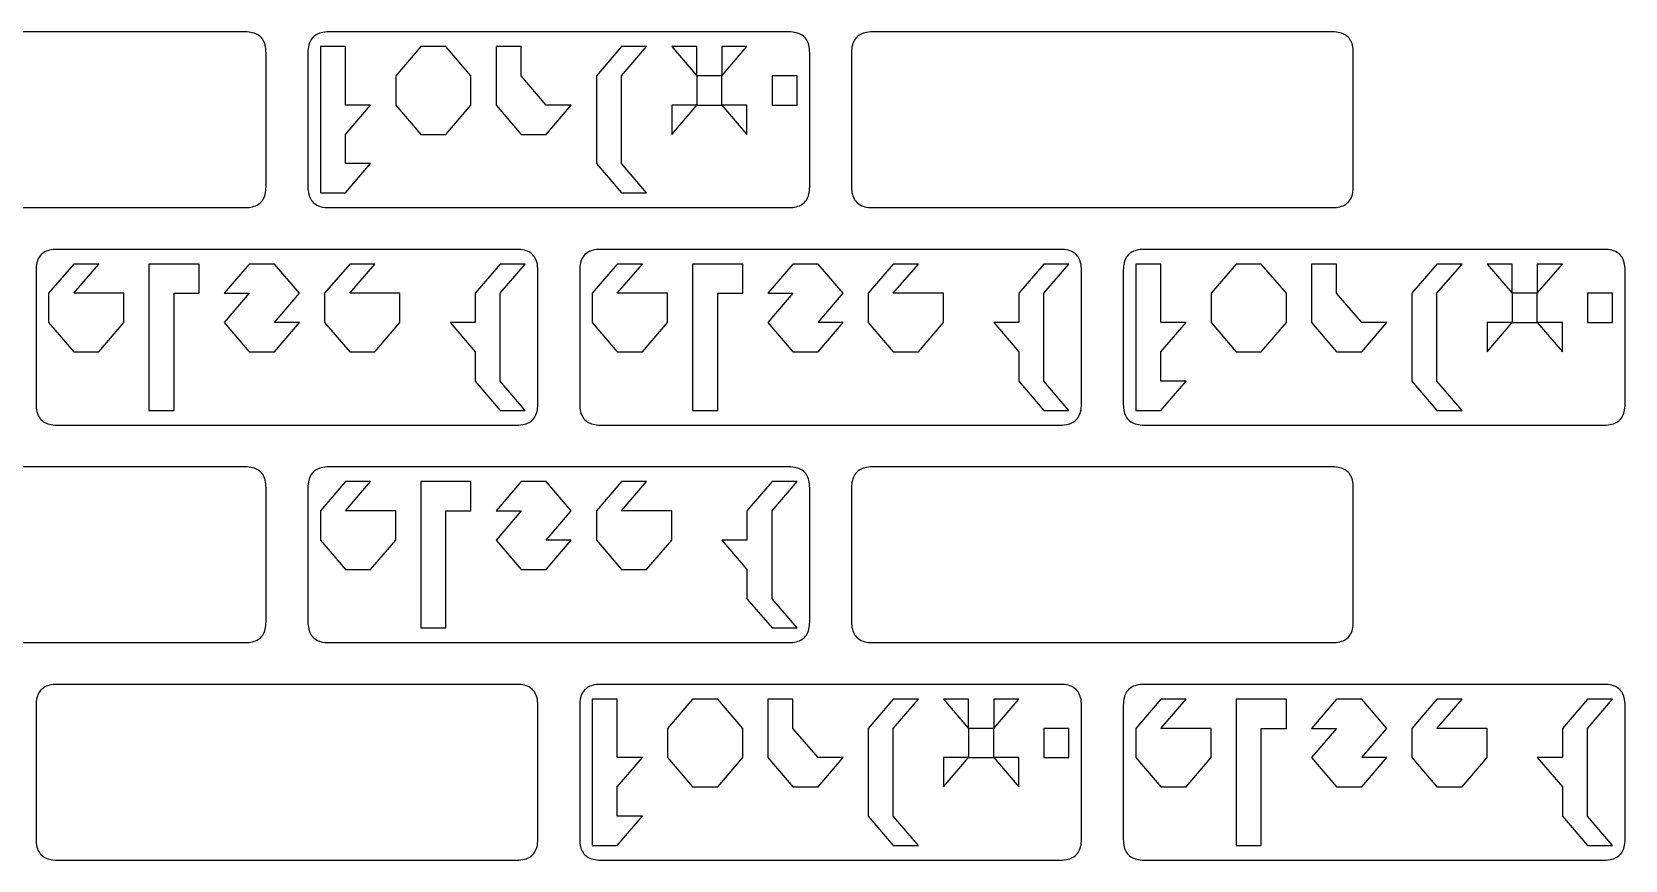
# Model space of a CAD drawing. Header units: metres. Extents: x 10 to 780, y 10 to 780.
# Drawn here: x 399 to 780, y 218 to 416 of the extents above; entities that cross this region are included whole.
import ezdxf

# ---------------------------------------------------------------- set-up
doc = ezdxf.new("R2010")
doc.units = ezdxf.units.M

msp = doc.modelspace()

# ---------------------------------------------------------------- linework, layer by layer
for p, q in [((450, 416.0001), (340, 416)), ((450.4875, 415.98758), (450, 416.0001)), ((450.94998, 415.95007), (450.4875, 415.98758)), ((451.38748, 415.88757), (450.94998, 415.95007)), ((451.8, 415.80008), (451.38748, 415.88757)), ((452.1875, 415.68756), (451.8, 415.80008)), ((452.55, 415.55005), (452.1875, 415.68756)), ((452.88748, 415.38754), (452.55, 415.55005)), ((453.19998, 415.20004), (452.88748, 415.38754)), ((467.11255, 415.3875), (466.80005, 415.2)), ((467.45004, 415.55002), (467.11255, 415.3875)), ((467.81253, 415.6875), (467.45004, 415.55002)), ((468.2, 415.8), (467.81253, 415.6875)), ((468.61252, 415.88748), (468.2, 415.8)), ((469.05002, 415.94998), (468.61252, 415.88748)), ((469.5125, 415.9875), (469.05002, 415.94998)), ((470, 416), (469.5125, 415.9875)), ((580.00024, 416.0001), (470, 416)), ((580.48773, 415.98758), (580.00024, 416.0001)), ((580.9502, 415.95007), (580.48773, 415.98758)), ((581.3877, 415.88757), (580.9502, 415.95007)), ((581.8002, 415.80008), (581.3877, 415.88757)), ((582.1876, 415.68756), (581.8002, 415.80008)), ((582.5501, 415.55005), (582.1876, 415.68756)), ((582.8876, 415.38754), (582.5501, 415.55005)), ((583.2001, 415.20004), (582.8876, 415.38754)), ((597.1125, 415.3875), (596.8, 415.2)), ((597.45, 415.55002), (597.1125, 415.3875)), ((597.8125, 415.6875), (597.45, 415.55002)), ((598.2, 415.8), (597.8125, 415.6875)), ((598.6125, 415.88748), (598.2, 415.8)), ((599.05, 415.94998), (598.6125, 415.88748)), ((599.5125, 415.9875), (599.05, 415.94998)), ((600, 416), (599.5125, 415.9875)), ((710.0005, 416.0001), (600, 416)), ((710.4879, 415.98758), (710.0005, 416.0001)), ((710.9504, 415.95007), (710.4879, 415.98758)), ((711.3878, 415.88757), (710.9504, 415.95007)), ((711.8003, 415.80008), (711.3878, 415.88757)), ((712.18774, 415.68756), (711.8003, 415.80008)), ((712.55023, 415.55005), (712.18774, 415.68756)), ((712.8877, 415.38754), (712.55023, 415.55005)), ((713.2002, 415.20004), (712.8877, 415.38754)), ((453.4875, 414.98755), (453.19998, 415.20004)), ((453.75, 414.75003), (453.4875, 414.98755)), ((453.9875, 414.48752), (453.75, 414.75003)), ((454.19998, 414.2), (453.9875, 414.48752)), ((454.38748, 413.8875), (454.19998, 414.2)), ((454.55, 413.55002), (454.38748, 413.8875)), ((454.6875, 413.1875), (454.55, 413.55002)), ((454.8, 412.8), (454.6875, 413.1875)), ((454.88748, 412.38748), (454.8, 412.8)), ((454.94998, 411.94998), (454.88748, 412.38748)), ((454.9875, 411.4875), (454.94998, 411.94998)), ((455, 411), (454.9875, 411.4875)), ((465.0127, 411.48758), (465.0002, 411.0001)), ((465.05017, 411.95007), (465.0127, 411.48758)), ((465.11264, 412.38757), (465.05017, 411.95007)), ((465.20013, 412.80008), (465.11264, 412.38757)), ((465.31262, 413.18756), (465.20013, 412.80008)), ((465.4501, 413.55005), (465.31262, 413.18756)), ((465.61258, 413.88754), (465.4501, 413.55005)), ((465.80008, 414.20004), (465.61258, 413.88754)), ((466.01257, 414.48755), (465.80008, 414.20004)), ((466.25006, 414.75003), (466.01257, 414.48755)), ((466.51254, 414.98752), (466.25006, 414.75003)), ((466.80005, 415.2), (466.51254, 414.98752)), ((474, 412.5), (468, 412.5)), ((468, 412.5), (468, 377.5)), ((474, 398.5), (474, 412.5)), ((492, 412.5), (486, 405.5)), ((498, 412.5), (492, 412.5)), ((504, 405.5), (498, 412.5)), ((516, 412.5), (510, 412.5)), ((510, 412.5), (510, 398.5)), ((516, 405.5), (516, 412.5)), ((540, 412.5), (534, 405.5)), ((540, 405.5), (546, 412.5)), ((546, 412.5), (540, 412.5)), ((558, 412.5), (552, 412.5)), ((552, 412.5), (558, 405.5)), ((558, 405.5), (558, 412.5)), ((564, 405.5), (570, 412.5)), ((570, 412.5), (564, 412.5)), ((564, 412.5), (564, 405.5)), ((583.48755, 414.98755), (583.2001, 415.20004)), ((583.75006, 414.75003), (583.48755, 414.98755)), ((583.98755, 414.48752), (583.75006, 414.75003)), ((584.2, 414.2), (583.98755, 414.48752)), ((584.3875, 413.8875), (584.2, 414.2)), ((584.55, 413.55002), (584.3875, 413.8875)), ((584.6875, 413.1875), (584.55, 413.55002)), ((584.8, 412.8), (584.6875, 413.1875)), ((584.8875, 412.38748), (584.8, 412.8)), ((584.95, 411.94998), (584.8875, 412.38748)), ((584.9875, 411.4875), (584.95, 411.94998)), ((585, 411), (584.9875, 411.4875)), ((595.0125, 411.48758), (595, 411.0001)), ((595.05, 411.95007), (595.0125, 411.48758)), ((595.1125, 412.38757), (595.05, 411.95007)), ((595.2, 412.80008), (595.1125, 412.38757)), ((595.3125, 413.18756), (595.2, 412.80008)), ((595.45, 413.55005), (595.3125, 413.18756)), ((595.6125, 413.88754), (595.45, 413.55005)), ((595.8, 414.20004), (595.6125, 413.88754)), ((596.0125, 414.48755), (595.8, 414.20004)), ((596.25, 414.75003), (596.0125, 414.48755)), ((596.5125, 414.98752), (596.25, 414.75003)), ((596.8, 415.2), (596.5125, 414.98752)), ((713.4877, 414.98755), (713.2002, 415.20004)), ((713.7501, 414.75003), (713.4877, 414.98755)), ((713.9876, 414.48752), (713.7501, 414.75003)), ((714.2001, 414.2), (713.9876, 414.48752)), ((714.3876, 413.8875), (714.2001, 414.2)), ((714.55005, 413.55002), (714.3876, 413.8875)), ((714.68756, 413.1875), (714.55005, 413.55002)), ((714.80005, 412.8), (714.68756, 413.1875)), ((714.8875, 412.38748), (714.80005, 412.8)), ((714.95, 411.94998), (714.8875, 412.38748)), ((714.9875, 411.4875), (714.95, 411.94998)), ((715, 411), (714.9875, 411.4875)), ((455.00015, 379.00015), (455, 411)), ((465.0002, 411.0001), (465, 379)), ((585, 379.00015), (585, 411)), ((595, 411.0001), (595, 379)), ((714.99994, 379.00015), (715, 411)), ((486, 405.5), (486, 398.5)), ((504, 398.5), (504, 405.5)), ((522, 398.5), (516, 405.5)), ((534, 405.5), (534, 384.5)), ((540, 384.5), (540, 405.5)), ((564, 405.5), (558, 405.5)), ((558, 405.5), (558, 398.5)), ((564, 398.5), (564, 405.5)), ((582, 405.5), (576, 405.5)), ((576, 405.5), (576, 398.5)), ((582, 398.5), (582, 405.5)), ((474, 391.5), (480, 398.5)), ((480, 398.5), (474, 398.5)), ((486, 398.5), (492, 391.5)), ((498, 391.5), (504, 398.5)), ((510, 398.5), (516, 391.5)), ((522, 391.5), (528, 398.5)), ((528, 398.5), (522, 398.5)), ((552, 391.5), (558, 398.5)), ((558, 398.5), (552, 398.5)), ((552, 398.5), (552, 391.5)), ((558, 398.5), (564, 398.5)), ((564, 398.5), (570, 391.5)), ((570, 398.5), (564, 398.5)), ((570, 391.5), (570, 398.5)), ((576, 398.5), (582, 398.5)), ((474, 384.5), (474, 391.5)), ((492, 391.5), (498, 391.5)), ((516, 391.5), (522, 391.5)), ((474, 377.5), (480, 384.5)), ((480, 384.5), (474, 384.5)), ((534, 384.5), (540, 377.5)), ((546, 377.5), (540, 384.5)), ((454.6876, 376.8126), (454.8001, 377.2001)), ((454.8001, 377.2001), (454.88763, 377.6126)), ((454.88763, 377.6126), (454.95013, 378.0501)), ((454.95013, 378.0501), (454.98764, 378.51263)), ((454.98764, 378.51263), (455.00015, 379.00015)), ((465, 379), (465.0125, 378.5125)), ((465.0125, 378.5125), (465.05002, 378.05002)), ((465.05002, 378.05002), (465.11252, 377.61252)), ((465.11252, 377.61252), (465.2, 377.2)), ((465.2, 377.2), (465.31253, 376.8125)), ((468, 377.5), (474, 377.5)), ((540, 377.5), (546, 377.5)), ((584.6875, 376.8126), (584.8, 377.2001)), ((584.8, 377.2001), (584.8875, 377.6126)), ((584.8875, 377.6126), (584.95, 378.0501)), ((584.95, 378.0501), (584.9875, 378.51263)), ((584.9875, 378.51263), (585, 379.00015)), ((595, 379), (595.0125, 378.5125)), ((595.0125, 378.5125), (595.05, 378.05002)), ((595.05, 378.05002), (595.1125, 377.61252)), ((595.1125, 377.61252), (595.2, 377.2)), ((595.2, 377.2), (595.3125, 376.8125)), ((714.6875, 376.8126), (714.8, 377.2001)), ((714.8, 377.2001), (714.88745, 377.6126)), ((714.88745, 377.6126), (714.94995, 378.0501)), ((714.94995, 378.0501), (714.9874, 378.51263)), ((714.9874, 378.51263), (714.99994, 379.00015)), ((340, 374), (450, 374)), ((450, 374), (450.48752, 374.0125)), ((450.48752, 374.0125), (450.95, 374.05002)), ((450.95, 374.05002), (451.3875, 374.11252)), ((451.3875, 374.11252), (451.80002, 374.2)), ((451.80002, 374.2), (452.18753, 374.31253)), ((452.18753, 374.31253), (452.55005, 374.45004)), ((452.55005, 374.45004), (452.88754, 374.61255)), ((452.88754, 374.61255), (453.20004, 374.80005)), ((453.20004, 374.80005), (453.48755, 375.01254)), ((453.48755, 375.01254), (453.75006, 375.25006)), ((453.75006, 375.25006), (453.98758, 375.51257)), ((453.98758, 375.51257), (454.20007, 375.80008)), ((454.20007, 375.80008), (454.38757, 376.11258)), ((454.38757, 376.11258), (454.55008, 376.45007)), ((454.55008, 376.45007), (454.6876, 376.8126)), ((465.31253, 376.8125), (465.45004, 376.45)), ((465.45004, 376.45), (465.61255, 376.11252)), ((465.61255, 376.11252), (465.80005, 375.80002)), ((465.80005, 375.80002), (466.01254, 375.5125)), ((466.01254, 375.5125), (466.25006, 375.25)), ((466.25006, 375.25), (466.51257, 375.0125)), ((466.51257, 375.0125), (466.80008, 374.80002)), ((466.80008, 374.80002), (467.11258, 374.61252)), ((467.11258, 374.61252), (467.45007, 374.45)), ((467.45007, 374.45), (467.8126, 374.3125)), ((467.8126, 374.3125), (468.2001, 374.2)), ((468.2001, 374.2), (468.6126, 374.11252)), ((468.6126, 374.11252), (469.0501, 374.05002)), ((469.0501, 374.05002), (469.51263, 374.0125)), ((469.51263, 374.0125), (470.00015, 374)), ((470.00015, 374), (580, 374)), ((580, 374), (580.4875, 374.0125)), ((580.4875, 374.0125), (580.95, 374.05002)), ((580.95, 374.05002), (581.3875, 374.11252)), ((581.3875, 374.11252), (581.8, 374.2)), ((581.8, 374.2), (582.1875, 374.31253)), ((582.1875, 374.31253), (582.55, 374.45004)), ((582.55, 374.45004), (582.8875, 374.61255)), ((582.8875, 374.61255), (583.2, 374.80005)), ((583.2, 374.80005), (583.4875, 375.01254)), ((583.4875, 375.01254), (583.75, 375.25006)), ((583.75, 375.25006), (583.9875, 375.51257)), ((583.9875, 375.51257), (584.2, 375.80008)), ((584.2, 375.80008), (584.3875, 376.11258)), ((584.3875, 376.11258), (584.55, 376.45007)), ((584.55, 376.45007), (584.6875, 376.8126)), ((595.3125, 376.8125), (595.45, 376.45)), ((595.45, 376.45), (595.61255, 376.11252)), ((595.61255, 376.11252), (595.80005, 375.80002)), ((595.80005, 375.80002), (596.0126, 375.5125)), ((596.0126, 375.5125), (596.25006, 375.25)), ((596.25006, 375.25), (596.5126, 375.0125)), ((596.5126, 375.0125), (596.8001, 374.80002)), ((596.8001, 374.80002), (597.1126, 374.61252)), ((597.1126, 374.61252), (597.45013, 374.45)), ((597.45013, 374.45), (597.8126, 374.3125)), ((597.8126, 374.3125), (598.20013, 374.2)), ((598.20013, 374.2), (598.6127, 374.11252)), ((598.6127, 374.11252), (599.0502, 374.05002)), ((599.0502, 374.05002), (599.5127, 374.0125)), ((599.5127, 374.0125), (600.0002, 374)), ((600.0002, 374), (710, 374)), ((710, 374), (710.4875, 374.0125)), ((710.4875, 374.0125), (710.95, 374.05002)), ((710.95, 374.05002), (711.3875, 374.11252)), ((711.3875, 374.11252), (711.8, 374.2)), ((711.8, 374.2), (712.1875, 374.31253)), ((712.1875, 374.31253), (712.55, 374.45004)), ((712.55, 374.45004), (712.8875, 374.61255)), ((712.8875, 374.61255), (713.2, 374.80005)), ((713.2, 374.80005), (713.4875, 375.01254)), ((713.4875, 375.01254), (713.75, 375.25006)), ((713.75, 375.25006), (713.9875, 375.51257)), ((713.9875, 375.51257), (714.2, 375.80008)), ((714.2, 375.80008), (714.3875, 376.11258)), ((714.3875, 376.11258), (714.55, 376.45007)), ((714.55, 376.45007), (714.6875, 376.8126)), ((400.80005, 362.20013), (400.61255, 361.88763)), ((401.01254, 362.4876), (400.80005, 362.20013)), ((401.25003, 362.7501), (401.01254, 362.4876)), ((401.5125, 362.98758), (401.25003, 362.7501)), ((401.80002, 363.20007), (401.5125, 362.98758)), ((402.11252, 363.38757), (401.80002, 363.20007)), ((402.45, 363.55005), (402.11252, 363.38757)), ((402.8125, 363.68753), (402.45, 363.55005)), ((403.2, 363.80002), (402.8125, 363.68753)), ((403.61252, 363.8875), (403.2, 363.80002)), ((404.05002, 363.95), (403.61252, 363.8875)), ((404.5125, 363.98752), (404.05002, 363.95)), ((405, 364), (404.5125, 363.98752)), ((515.0001, 364.00015), (405, 364)), ((515.4876, 363.98764), (515.0001, 364.00015)), ((515.9501, 363.95013), (515.4876, 363.98764)), ((516.3876, 363.88763), (515.9501, 363.95013)), ((516.80005, 363.8001), (516.3876, 363.88763)), ((517.18756, 363.6876), (516.80005, 363.8001)), ((517.55005, 363.55008), (517.18756, 363.6876)), ((517.8875, 363.38757), (517.55005, 363.55008)), ((518.2, 363.20007), (517.8875, 363.38757)), ((518.4875, 362.98758), (518.2, 363.20007)), ((518.75, 362.75006), (518.4875, 362.98758)), ((518.9875, 362.48755), (518.75, 362.75006)), ((519.2, 362.20004), (518.9875, 362.48755)), ((519.3875, 361.88754), (519.2, 362.20004)), ((530.80005, 362.20013), (530.61255, 361.88763)), ((531.0126, 362.4876), (530.80005, 362.20013)), ((531.25006, 362.7501), (531.0126, 362.4876)), ((531.5126, 362.98758), (531.25006, 362.7501)), ((531.80005, 363.20007), (531.5126, 362.98758)), ((532.11255, 363.38757), (531.80005, 363.20007)), ((532.4501, 363.55005), (532.11255, 363.38757)), ((532.81256, 363.68753), (532.4501, 363.55005)), ((533.2001, 363.80002), (532.81256, 363.68753)), ((533.61255, 363.8875), (533.2001, 363.80002)), ((534.05005, 363.95), (533.61255, 363.8875)), ((534.5125, 363.98752), (534.05005, 363.95)), ((535, 364), (534.5125, 363.98752)), ((645.00024, 364.00015), (535, 364)), ((645.48773, 363.98764), (645.00024, 364.00015)), ((645.9502, 363.95013), (645.48773, 363.98764)), ((646.3877, 363.88763), (645.9502, 363.95013)), ((646.8002, 363.8001), (646.3877, 363.88763)), ((647.1876, 363.6876), (646.8002, 363.8001)), ((647.5501, 363.55008), (647.1876, 363.6876)), ((647.8876, 363.38757), (647.5501, 363.55008)), ((648.2001, 363.20007), (647.8876, 363.38757)), ((648.48755, 362.98758), (648.2001, 363.20007)), ((648.75006, 362.75006), (648.48755, 362.98758)), ((648.98755, 362.48755), (648.75006, 362.75006)), ((649.2, 362.20004), (648.98755, 362.48755)), ((649.3875, 361.88754), (649.2, 362.20004)), ((660.80023, 362.20013), (660.6128, 361.88763)), ((661.0127, 362.4876), (660.80023, 362.20013)), ((661.2502, 362.7501), (661.0127, 362.4876)), ((661.51263, 362.98758), (661.2502, 362.7501)), ((661.8001, 363.20007), (661.51263, 362.98758)), ((662.1126, 363.38757), (661.8001, 363.20007)), ((662.4501, 363.55005), (662.1126, 363.38757)), ((662.81256, 363.68753), (662.4501, 363.55005)), ((663.2001, 363.80002), (662.81256, 363.68753)), ((663.61255, 363.8875), (663.2001, 363.80002)), ((664.05005, 363.95), (663.61255, 363.8875)), ((664.5125, 363.98752), (664.05005, 363.95)), ((665, 364), (664.5125, 363.98752)), ((775, 364.00015), (665, 364)), ((775.4875, 363.98764), (775, 364.00015)), ((775.95, 363.95013), (775.4875, 363.98764)), ((776.3875, 363.88763), (775.95, 363.95013)), ((776.8, 363.8001), (776.3875, 363.88763)), ((777.1875, 363.6876), (776.8, 363.8001)), ((777.55, 363.55008), (777.1875, 363.6876)), ((777.8875, 363.38757), (777.55, 363.55008)), ((778.2, 363.20007), (777.8875, 363.38757)), ((778.4875, 362.98758), (778.2, 363.20007)), ((778.75, 362.75006), (778.4875, 362.98758)), ((778.9875, 362.48755), (778.75, 362.75006)), ((779.2, 362.20004), (778.9875, 362.48755)), ((779.3875, 361.88754), (779.2, 362.20004)), ((400.0001, 359.00024), (400, 327)), ((400.01257, 359.48773), (400.0001, 359.00024)), ((400.05008, 359.95023), (400.01257, 359.48773)), ((400.11258, 360.3877), (400.05008, 359.95023)), ((400.20007, 360.80017), (400.11258, 360.3877)), ((400.31256, 361.18765), (400.20007, 360.80017)), ((400.45004, 361.55014), (400.31256, 361.18765)), ((400.61255, 361.88763), (400.45004, 361.55014)), ((409, 360.5), (403, 353.5)), ((409, 353.5), (415, 360.5)), ((415, 360.5), (409, 360.5)), ((439, 360.5), (427, 360.5)), ((427, 360.5), (427, 325.5)), ((439, 353.5), (439, 360.5)), ((451, 360.5), (445, 353.5)), ((457, 360.5), (451, 360.5)), ((463, 353.5), (457, 360.5)), ((475, 360.5), (469, 353.5)), ((475, 353.5), (481, 360.5)), ((481, 360.5), (475, 360.5)), ((511, 360.5), (505, 353.5)), ((511, 353.5), (517, 360.5)), ((517, 360.5), (511, 360.5)), ((519.55, 361.55005), (519.3875, 361.88754)), ((519.6875, 361.18753), (519.55, 361.55005)), ((519.8, 360.80002), (519.6875, 361.18753)), ((519.8875, 360.3875), (519.8, 360.80002)), ((519.95, 359.95), (519.8875, 360.3875)), ((519.9875, 359.48752), (519.95, 359.95)), ((520, 359), (519.9875, 359.48752)), ((520.00024, 327), (520, 359)), ((530.00006, 359.00024), (530, 327)), ((530.0126, 359.48773), (530.00006, 359.00024)), ((530.05005, 359.95023), (530.0126, 359.48773)), ((530.11255, 360.3877), (530.05005, 359.95023)), ((530.2001, 360.80017), (530.11255, 360.3877)), ((530.31256, 361.18765), (530.2001, 360.80017)), ((530.4501, 361.55014), (530.31256, 361.18765)), ((530.61255, 361.88763), (530.4501, 361.55014)), ((539, 360.5), (533, 353.5)), ((539, 353.5), (545, 360.5)), ((545, 360.5), (539, 360.5)), ((569, 360.5), (557, 360.5)), ((557, 360.5), (557, 325.5)), ((569, 353.5), (569, 360.5)), ((581, 360.5), (575, 353.5)), ((587, 360.5), (581, 360.5)), ((593, 353.5), (587, 360.5)), ((605, 360.5), (599, 353.5)), ((605, 353.5), (611, 360.5)), ((611, 360.5), (605, 360.5)), ((641, 360.5), (635, 353.5)), ((641, 353.5), (647, 360.5)), ((647, 360.5), (641, 360.5)), ((649.55, 361.55005), (649.3875, 361.88754)), ((649.6875, 361.18753), (649.55, 361.55005)), ((649.8, 360.80002), (649.6875, 361.18753)), ((649.8875, 360.3875), (649.8, 360.80002)), ((649.95, 359.95), (649.8875, 360.3875)), ((649.9875, 359.48752), (649.95, 359.95)), ((650, 359), (649.9875, 359.48752)), ((650.00037, 327), (650, 359)), ((660.0007, 359.00024), (660, 327)), ((660.0131, 359.48773), (660.0007, 359.00024)), ((660.05054, 359.95023), (660.0131, 359.48773)), ((660.113, 360.3877), (660.05054, 359.95023)), ((660.20044, 360.80017), (660.113, 360.3877)), ((660.31287, 361.18765), (660.20044, 360.80017)), ((660.4503, 361.55014), (660.31287, 361.18765)), ((660.6128, 361.88763), (660.4503, 361.55014)), ((669, 360.5), (663, 360.5)), ((663, 360.5), (663, 325.5)), ((669, 346.5), (669, 360.5)), ((687, 360.5), (681, 353.5)), ((693, 360.5), (687, 360.5)), ((699, 353.5), (693, 360.5)), ((711, 360.5), (705, 360.5)), ((705, 360.5), (705, 346.5)), ((711, 353.5), (711, 360.5)), ((735, 360.5), (729, 353.5)), ((735, 353.5), (741, 360.5)), ((741, 360.5), (735, 360.5)), ((753, 360.5), (747, 360.5)), ((747, 360.5), (753, 353.5)), ((753, 353.5), (753, 360.5)), ((759, 353.5), (765, 360.5)), ((765, 360.5), (759, 360.5)), ((759, 360.5), (759, 353.5)), ((779.55, 361.55005), (779.3875, 361.88754)), ((779.6875, 361.18753), (779.55, 361.55005)), ((779.8, 360.80002), (779.6875, 361.18753)), ((779.8875, 360.3875), (779.8, 360.80002)), ((779.95, 359.95), (779.8875, 360.3875)), ((779.9875, 359.48752), (779.95, 359.95)), ((780, 359), (779.9875, 359.48752)), ((780.00024, 327), (780, 359)), ((403, 353.5), (403, 346.5)), ((421, 353.5), (409, 353.5)), ((421, 346.5), (421, 353.5)), ((433, 325.5), (433, 353.5)), ((433, 353.5), (439, 353.5)), ((445, 353.5), (451, 353.5)), ((451, 353.5), (445, 346.5)), ((457, 346.5), (463, 353.5)), ((469, 353.5), (469, 346.5)), ((487, 353.5), (475, 353.5)), ((487, 346.5), (487, 353.5)), ((505, 353.5), (505, 346.5)), ((511, 332.5), (511, 353.5)), ((533, 353.5), (533, 346.5)), ((551, 353.5), (539, 353.5)), ((551, 346.5), (551, 353.5)), ((563, 325.5), (563, 353.5)), ((563, 353.5), (569, 353.5)), ((575, 353.5), (581, 353.5)), ((581, 353.5), (575, 346.5)), ((587, 346.5), (593, 353.5)), ((599, 353.5), (599, 346.5)), ((617, 353.5), (605, 353.5)), ((617, 346.5), (617, 353.5)), ((635, 353.5), (635, 346.5)), ((641, 332.5), (641, 353.5)), ((681, 353.5), (681, 346.5)), ((699, 346.5), (699, 353.5)), ((717, 346.5), (711, 353.5)), ((729, 353.5), (729, 332.5)), ((735, 332.5), (735, 353.5)), ((759, 353.5), (753, 353.5)), ((753, 353.5), (753, 346.5)), ((759, 346.5), (759, 353.5)), ((777, 353.5), (771, 353.5)), ((771, 353.5), (771, 346.5)), ((777, 346.5), (777, 353.5)), ((403, 346.5), (409, 339.5)), ((415, 339.5), (421, 346.5)), ((445, 346.5), (451, 339.5)), ((457, 339.5), (463, 346.5)), ((463, 346.5), (457, 346.5)), ((469, 346.5), (475, 339.5)), ((481, 339.5), (487, 346.5)), ((505, 346.5), (499, 346.5)), ((499, 346.5), (505, 339.5)), ((533, 346.5), (539, 339.5)), ((545, 339.5), (551, 346.5)), ((575, 346.5), (581, 339.5)), ((587, 339.5), (593, 346.5)), ((593, 346.5), (587, 346.5)), ((599, 346.5), (605, 339.5)), ((611, 339.5), (617, 346.5)), ((635, 346.5), (629, 346.5)), ((629, 346.5), (635, 339.5)), ((669, 339.5), (675, 346.5)), ((675, 346.5), (669, 346.5)), ((681, 346.5), (687, 339.5)), ((693, 339.5), (699, 346.5)), ((705, 346.5), (711, 339.5)), ((717, 339.5), (723, 346.5)), ((723, 346.5), (717, 346.5)), ((747, 339.5), (753, 346.5)), ((753, 346.5), (747, 346.5)), ((747, 346.5), (747, 339.5)), ((753, 346.5), (759, 346.5)), ((759, 346.5), (765, 339.5)), ((765, 346.5), (759, 346.5)), ((765, 339.5), (765, 346.5)), ((771, 346.5), (777, 346.5)), ((409, 339.5), (415, 339.5)), ((451, 339.5), (457, 339.5)), ((475, 339.5), (481, 339.5)), ((505, 339.5), (505, 332.5)), ((539, 339.5), (545, 339.5)), ((581, 339.5), (587, 339.5)), ((605, 339.5), (611, 339.5)), ((635, 339.5), (635, 332.5)), ((669, 332.5), (669, 339.5)), ((687, 339.5), (693, 339.5)), ((711, 339.5), (717, 339.5)), ((505, 332.5), (511, 325.5)), ((517, 325.5), (511, 332.5)), ((635, 332.5), (641, 325.5)), ((647, 325.5), (641, 332.5)), ((669, 325.5), (675, 332.5)), ((675, 332.5), (669, 332.5)), ((729, 332.5), (735, 325.5)), ((741, 325.5), (735, 332.5)), ((400, 327), (400.0125, 326.5125)), ((400.0125, 326.5125), (400.05002, 326.05002)), ((400.05002, 326.05002), (400.11252, 325.61252)), ((400.11252, 325.61252), (400.2, 325.2)), ((400.2, 325.2), (400.3125, 324.8125)), ((400.3125, 324.8125), (400.45, 324.45)), ((400.45, 324.45), (400.61252, 324.11252)), ((400.61252, 324.11252), (400.80002, 323.80002)), ((427, 325.5), (433, 325.5)), ((511, 325.5), (517, 325.5)), ((519.20013, 323.80002), (519.38763, 324.11252)), ((519.38763, 324.11252), (519.5502, 324.45)), ((519.5502, 324.45), (519.6877, 324.8125)), ((519.6877, 324.8125), (519.8002, 325.2)), ((519.8002, 325.2), (519.8877, 325.61252)), ((519.8877, 325.61252), (519.9502, 326.05002)), ((519.9502, 326.05002), (519.98773, 326.5125)), ((519.98773, 326.5125), (520.00024, 327)), ((530, 327), (530.0125, 326.5125)), ((530.0125, 326.5125), (530.05, 326.05002)), ((530.05, 326.05002), (530.1125, 325.61252)), ((530.1125, 325.61252), (530.2, 325.2)), ((530.2, 325.2), (530.3125, 324.8125)), ((530.3125, 324.8125), (530.45, 324.45)), ((530.45, 324.45), (530.6125, 324.11252)), ((530.6125, 324.11252), (530.8, 323.80002)), ((557, 325.5), (563, 325.5)), ((641, 325.5), (647, 325.5)), ((649.2002, 323.80002), (649.3877, 324.11252)), ((649.3877, 324.11252), (649.55023, 324.45)), ((649.55023, 324.45), (649.68774, 324.8125)), ((649.68774, 324.8125), (649.8003, 325.2)), ((649.8003, 325.2), (649.8878, 325.61252)), ((649.8878, 325.61252), (649.9503, 326.05002)), ((649.9503, 326.05002), (649.98785, 326.5125)), ((649.98785, 326.5125), (650.00037, 327)), ((660, 327), (660.0125, 326.5125)), ((660.0125, 326.5125), (660.05, 326.05002)), ((660.05, 326.05002), (660.1125, 325.61252)), ((660.1125, 325.61252), (660.2, 325.2)), ((660.2, 325.2), (660.3125, 324.8125)), ((660.3125, 324.8125), (660.45, 324.45)), ((660.45, 324.45), (660.61255, 324.11252)), ((660.61255, 324.11252), (660.80005, 323.80002)), ((663, 325.5), (669, 325.5)), ((735, 325.5), (741, 325.5)), ((779.2001, 323.80002), (779.3876, 324.11252)), ((779.3876, 324.11252), (779.5501, 324.45)), ((779.5501, 324.45), (779.6876, 324.8125)), ((779.6876, 324.8125), (779.8002, 325.2)), ((779.8002, 325.2), (779.8877, 325.61252)), ((779.8877, 325.61252), (779.9502, 326.05002)), ((779.9502, 326.05002), (779.98773, 326.5125)), ((779.98773, 326.5125), (780.00024, 327)), ((400.80002, 323.80002), (401.0125, 323.5125)), ((401.0125, 323.5125), (401.25, 323.25003)), ((401.25, 323.25003), (401.5125, 323.01254)), ((401.5125, 323.01254), (401.80002, 322.80005)), ((401.80002, 322.80005), (402.11252, 322.61255)), ((402.11252, 322.61255), (402.45, 322.45007)), ((402.45, 322.45007), (402.8125, 322.3126)), ((402.8125, 322.3126), (403.2, 322.2001)), ((403.2, 322.2001), (403.61252, 322.11264)), ((403.61252, 322.11264), (404.05002, 322.05017)), ((404.05002, 322.05017), (404.5125, 322.0127)), ((404.5125, 322.0127), (405.00003, 322.0002)), ((405.00003, 322.0002), (515, 322)), ((515, 322), (515.4875, 322.0125)), ((515.4875, 322.0125), (515.95, 322.05002)), ((515.95, 322.05002), (516.3875, 322.11252)), ((516.3875, 322.11252), (516.80005, 322.2)), ((516.80005, 322.2), (517.18756, 322.3125)), ((517.18756, 322.3125), (517.55005, 322.45)), ((517.55005, 322.45), (517.8876, 322.61252)), ((517.8876, 322.61252), (518.2001, 322.80002)), ((518.2001, 322.80002), (518.4876, 323.0125)), ((518.4876, 323.0125), (518.7501, 323.25)), ((518.7501, 323.25), (518.9876, 323.5125)), ((518.9876, 323.5125), (519.20013, 323.80002)), ((530.8, 323.80002), (531.0125, 323.5125)), ((531.0125, 323.5125), (531.25, 323.25003)), ((531.25, 323.25003), (531.5125, 323.01254)), ((531.5125, 323.01254), (531.80005, 322.80005)), ((531.80005, 322.80005), (532.11255, 322.61255)), ((532.11255, 322.61255), (532.4501, 322.45007)), ((532.4501, 322.45007), (532.81256, 322.3126)), ((532.81256, 322.3126), (533.2001, 322.2001)), ((533.2001, 322.2001), (533.6126, 322.11264)), ((533.6126, 322.11264), (534.0501, 322.05017)), ((534.0501, 322.05017), (534.51263, 322.0127)), ((534.51263, 322.0127), (535.0001, 322.0002)), ((535.0001, 322.0002), (645, 322)), ((645, 322), (645.4875, 322.0125)), ((645.4875, 322.0125), (645.95, 322.05002)), ((645.95, 322.05002), (646.3875, 322.11252)), ((646.3875, 322.11252), (646.80005, 322.2)), ((646.80005, 322.2), (647.18756, 322.3125)), ((647.18756, 322.3125), (647.55005, 322.45)), ((647.55005, 322.45), (647.8876, 322.61252)), ((647.8876, 322.61252), (648.2001, 322.80002)), ((648.2001, 322.80002), (648.4876, 323.0125)), ((648.4876, 323.0125), (648.7501, 323.25)), ((648.7501, 323.25), (648.9877, 323.5125)), ((648.9877, 323.5125), (649.2002, 323.80002)), ((660.80005, 323.80002), (661.0126, 323.5125)), ((661.0126, 323.5125), (661.25006, 323.25003)), ((661.25006, 323.25003), (661.5126, 323.01254)), ((661.5126, 323.01254), (661.8001, 322.80005)), ((661.8001, 322.80005), (662.1126, 322.61255)), ((662.1126, 322.61255), (662.45013, 322.45007)), ((662.45013, 322.45007), (662.8126, 322.3126)), ((662.8126, 322.3126), (663.20013, 322.2001)), ((663.20013, 322.2001), (663.6127, 322.11264)), ((663.6127, 322.11264), (664.0502, 322.05017)), ((664.0502, 322.05017), (664.5127, 322.0127)), ((664.5127, 322.0127), (665.0002, 322.0002)), ((665.0002, 322.0002), (775, 322)), ((775, 322), (775.4875, 322.0125)), ((775.4875, 322.0125), (775.95, 322.05002)), ((775.95, 322.05002), (776.3875, 322.11252)), ((776.3875, 322.11252), (776.8, 322.2)), ((776.8, 322.2), (777.1875, 322.3125)), ((777.1875, 322.3125), (777.55, 322.45)), ((777.55, 322.45), (777.8875, 322.61252)), ((777.8875, 322.61252), (778.2, 322.80002)), ((778.2, 322.80002), (778.48755, 323.0125)), ((778.48755, 323.0125), (778.75006, 323.25)), ((778.75006, 323.25), (778.98755, 323.5125)), ((778.98755, 323.5125), (779.2001, 323.80002)), ((450, 312), (340, 312)), ((450.4875, 311.9875), (450, 312)), ((450.94998, 311.94998), (450.4875, 311.9875)), ((451.38748, 311.88748), (450.94998, 311.94998)), ((451.8, 311.8), (451.38748, 311.88748)), ((452.1875, 311.6875), (451.8, 311.8)), ((452.55, 311.55), (452.1875, 311.6875)), ((452.88748, 311.38748), (452.55, 311.55)), ((453.19998, 311.19998), (452.88748, 311.38748)), ((453.4875, 310.9875), (453.19998, 311.19998)), ((453.75, 310.75), (453.4875, 310.9875)), ((453.9875, 310.4875), (453.75, 310.75)), ((454.19998, 310.19998), (453.9875, 310.4875)), ((454.38748, 309.88748), (454.19998, 310.19998)), ((454.55, 309.55), (454.38748, 309.88748)), ((454.6875, 309.1875), (454.55, 309.55)), ((454.8, 308.8), (454.6875, 309.1875)), ((454.88748, 308.38748), (454.8, 308.8)), ((465.20013, 308.80008), (465.11264, 308.38757)), ((465.31262, 309.18756), (465.20013, 308.80008)), ((465.4501, 309.55005), (465.31262, 309.18756)), ((465.61258, 309.88754), (465.4501, 309.55005)), ((465.80008, 310.20004), (465.61258, 309.88754)), ((466.01257, 310.48755), (465.80008, 310.20004)), ((466.25006, 310.75003), (466.01257, 310.48755)), ((466.51254, 310.98752), (466.25006, 310.75003)), ((466.80005, 311.2), (466.51254, 310.98752)), ((467.11255, 311.3875), (466.80005, 311.2)), ((467.45004, 311.55002), (467.11255, 311.3875)), ((467.81253, 311.6875), (467.45004, 311.55002)), ((468.2, 311.8), (467.81253, 311.6875)), ((468.61252, 311.88748), (468.2, 311.8)), ((469.05002, 311.94998), (468.61252, 311.88748)), ((469.5125, 311.9875), (469.05002, 311.94998)), ((470, 312), (469.5125, 311.9875)), ((580.00024, 312), (470, 312)), ((580.48773, 311.9875), (580.00024, 312)), ((580.9502, 311.94998), (580.48773, 311.9875)), ((581.3877, 311.88748), (580.9502, 311.94998)), ((581.8002, 311.8), (581.3877, 311.88748)), ((582.1876, 311.6875), (581.8002, 311.8)), ((582.5501, 311.55), (582.1876, 311.6875)), ((582.8876, 311.38748), (582.5501, 311.55)), ((583.2001, 311.19998), (582.8876, 311.38748)), ((583.48755, 310.9875), (583.2001, 311.19998)), ((583.75006, 310.75), (583.48755, 310.9875)), ((583.98755, 310.4875), (583.75006, 310.75)), ((584.2, 310.19998), (583.98755, 310.4875)), ((584.3875, 309.88748), (584.2, 310.19998)), ((584.55, 309.55), (584.3875, 309.88748)), ((584.6875, 309.1875), (584.55, 309.55)), ((584.8, 308.8), (584.6875, 309.1875)), ((584.8875, 308.38748), (584.8, 308.8)), ((595.2, 308.80008), (595.1125, 308.38757)), ((595.3125, 309.18756), (595.2, 308.80008)), ((595.45, 309.55005), (595.3125, 309.18756)), ((595.6125, 309.88754), (595.45, 309.55005)), ((595.8, 310.20004), (595.6125, 309.88754)), ((596.0125, 310.48755), (595.8, 310.20004)), ((596.25, 310.75003), (596.0125, 310.48755)), ((596.5125, 310.98752), (596.25, 310.75003)), ((596.8, 311.2), (596.5125, 310.98752)), ((597.1125, 311.3875), (596.8, 311.2)), ((597.45, 311.55002), (597.1125, 311.3875)), ((597.8125, 311.6875), (597.45, 311.55002)), ((598.2, 311.8), (597.8125, 311.6875)), ((598.6125, 311.88748), (598.2, 311.8)), ((599.05, 311.94998), (598.6125, 311.88748)), ((599.5125, 311.9875), (599.05, 311.94998)), ((600, 312), (599.5125, 311.9875)), ((710.0005, 312), (600, 312)), ((710.4879, 311.9875), (710.0005, 312)), ((710.9504, 311.94998), (710.4879, 311.9875)), ((711.3878, 311.88748), (710.9504, 311.94998)), ((711.8003, 311.8), (711.3878, 311.88748)), ((712.18774, 311.6875), (711.8003, 311.8)), ((712.55023, 311.55), (712.18774, 311.6875)), ((712.8877, 311.38748), (712.55023, 311.55)), ((713.2002, 311.19998), (712.8877, 311.38748)), ((713.4877, 310.9875), (713.2002, 311.19998)), ((713.7501, 310.75), (713.4877, 310.9875)), ((713.9876, 310.4875), (713.7501, 310.75)), ((714.2001, 310.19998), (713.9876, 310.4875)), ((714.3876, 309.88748), (714.2001, 310.19998)), ((714.55005, 309.55), (714.3876, 309.88748)), ((714.68756, 309.1875), (714.55005, 309.55)), ((714.80005, 308.8), (714.68756, 309.1875)), ((714.8875, 308.38748), (714.80005, 308.8)), ((454.94998, 307.94998), (454.88748, 308.38748)), ((454.9875, 307.4875), (454.94998, 307.94998)), ((455, 307), (454.9875, 307.4875)), ((455.00015, 275.00006), (455, 307)), ((465.0002, 307.0001), (465, 275)), ((465.0127, 307.48758), (465.0002, 307.0001)), ((465.05017, 307.95007), (465.0127, 307.48758)), ((465.11264, 308.38757), (465.05017, 307.95007)), ((474, 308.5), (468, 301.5)), ((474, 301.5), (480, 308.5)), ((480, 308.5), (474, 308.5)), ((504, 308.5), (492, 308.5)), ((492, 308.5), (492, 273.5)), ((504, 301.5), (504, 308.5)), ((516, 308.5), (510, 301.5)), ((522, 308.5), (516, 308.5)), ((528, 301.5), (522, 308.5)), ((540, 308.5), (534, 301.5)), ((540, 301.5), (546, 308.5)), ((546, 308.5), (540, 308.5)), ((576, 308.5), (570, 301.5)), ((576, 301.5), (582, 308.5)), ((582, 308.5), (576, 308.5)), ((584.95, 307.94998), (584.8875, 308.38748)), ((584.9875, 307.4875), (584.95, 307.94998)), ((585, 307), (584.9875, 307.4875)), ((585, 275.00006), (585, 307)), ((595.0125, 307.48758), (595, 307.0001)), ((595, 307.0001), (595, 275)), ((595.05, 307.95007), (595.0125, 307.48758)), ((595.1125, 308.38757), (595.05, 307.95007)), ((714.95, 307.94998), (714.8875, 308.38748)), ((714.9875, 307.4875), (714.95, 307.94998)), ((715, 307), (714.9875, 307.4875)), ((714.99994, 275.00006), (715, 307)), ((468, 301.5), (468, 294.5)), ((486, 301.5), (474, 301.5)), ((486, 294.5), (486, 301.5)), ((498, 273.5), (498, 301.5)), ((498, 301.5), (504, 301.5)), ((510, 301.5), (516, 301.5)), ((516, 301.5), (510, 294.5)), ((522, 294.5), (528, 301.5)), ((534, 301.5), (534, 294.5)), ((552, 301.5), (540, 301.5)), ((552, 294.5), (552, 301.5)), ((570, 301.5), (570, 294.5)), ((576, 280.5), (576, 301.5)), ((468, 294.5), (474, 287.5)), ((480, 287.5), (486, 294.5)), ((510, 294.5), (516, 287.5)), ((522, 287.5), (528, 294.5)), ((528, 294.5), (522, 294.5)), ((534, 294.5), (540, 287.5)), ((546, 287.5), (552, 294.5)), ((570, 294.5), (564, 294.5)), ((564, 294.5), (570, 287.5)), ((474, 287.5), (480, 287.5)), ((516, 287.5), (522, 287.5)), ((540, 287.5), (546, 287.5)), ((570, 287.5), (570, 280.5)), ((570, 280.5), (576, 273.5)), ((582, 273.5), (576, 280.5)), ((454.95013, 274.05005), (454.98764, 274.51254)), ((454.98764, 274.51254), (455.00015, 275.00006)), ((465, 275), (465.0125, 274.5125)), ((465.0125, 274.5125), (465.05002, 274.05002)), ((584.95, 274.05005), (584.9875, 274.51254)), ((584.9875, 274.51254), (585, 275.00006)), ((595, 275), (595.0125, 274.5125)), ((595.0125, 274.5125), (595.05, 274.05002)), ((714.94995, 274.05005), (714.9874, 274.51254)), ((714.9874, 274.51254), (714.99994, 275.00006)), ((452.55005, 270.45), (452.88754, 270.61252)), ((452.88754, 270.61252), (453.20004, 270.80002)), ((453.20004, 270.80002), (453.48755, 271.0125)), ((453.48755, 271.0125), (453.75006, 271.25)), ((453.75006, 271.25), (453.98758, 271.5125)), ((453.98758, 271.5125), (454.20007, 271.80002)), ((454.20007, 271.80002), (454.38757, 272.11252)), ((454.38757, 272.11252), (454.55008, 272.45)), ((454.55008, 272.45), (454.6876, 272.81253)), ((454.6876, 272.81253), (454.8001, 273.20004)), ((454.8001, 273.20004), (454.88763, 273.61255)), ((454.88763, 273.61255), (454.95013, 274.05005)), ((465.05002, 274.05002), (465.11252, 273.61252)), ((465.11252, 273.61252), (465.2, 273.2)), ((465.2, 273.2), (465.31253, 272.8125)), ((465.31253, 272.8125), (465.45004, 272.45)), ((465.45004, 272.45), (465.61255, 272.11252)), ((465.61255, 272.11252), (465.80005, 271.80002)), ((465.80005, 271.80002), (466.01254, 271.5125)), ((466.01254, 271.5125), (466.25006, 271.25003)), ((466.25006, 271.25003), (466.51257, 271.01254)), ((466.51257, 271.01254), (466.80008, 270.80005)), ((466.80008, 270.80005), (467.11258, 270.61255)), ((467.11258, 270.61255), (467.45007, 270.45004)), ((492, 273.5), (498, 273.5)), ((576, 273.5), (582, 273.5)), ((582.55, 270.45), (582.8875, 270.61252)), ((582.8875, 270.61252), (583.2, 270.80002)), ((583.2, 270.80002), (583.4875, 271.0125)), ((583.4875, 271.0125), (583.75, 271.25)), ((583.75, 271.25), (583.9875, 271.5125)), ((583.9875, 271.5125), (584.2, 271.80002)), ((584.2, 271.80002), (584.3875, 272.11252)), ((584.3875, 272.11252), (584.55, 272.45)), ((584.55, 272.45), (584.6875, 272.81253)), ((584.6875, 272.81253), (584.8, 273.20004)), ((584.8, 273.20004), (584.8875, 273.61255)), ((584.8875, 273.61255), (584.95, 274.05005)), ((595.05, 274.05002), (595.1125, 273.61252)), ((595.1125, 273.61252), (595.2, 273.2)), ((595.2, 273.2), (595.3125, 272.8125)), ((595.3125, 272.8125), (595.45, 272.45)), ((595.45, 272.45), (595.61255, 272.11252)), ((595.61255, 272.11252), (595.80005, 271.80002)), ((595.80005, 271.80002), (596.0126, 271.5125)), ((596.0126, 271.5125), (596.25006, 271.25003)), ((596.25006, 271.25003), (596.5126, 271.01254)), ((596.5126, 271.01254), (596.8001, 270.80005)), ((596.8001, 270.80005), (597.1126, 270.61255)), ((597.1126, 270.61255), (597.45013, 270.45004)), ((712.55, 270.45), (712.8875, 270.61252)), ((712.8875, 270.61252), (713.2, 270.80002)), ((713.2, 270.80002), (713.4875, 271.0125)), ((713.4875, 271.0125), (713.75, 271.25)), ((713.75, 271.25), (713.9875, 271.5125)), ((713.9875, 271.5125), (714.2, 271.80002)), ((714.2, 271.80002), (714.3875, 272.11252)), ((714.3875, 272.11252), (714.55, 272.45)), ((714.55, 272.45), (714.6875, 272.81253)), ((714.6875, 272.81253), (714.8, 273.20004)), ((714.8, 273.20004), (714.88745, 273.61255)), ((714.88745, 273.61255), (714.94995, 274.05005)), ((340, 270.0001), (450, 270)), ((450, 270), (450.48752, 270.0125)), ((450.48752, 270.0125), (450.95, 270.05002)), ((450.95, 270.05002), (451.3875, 270.11252)), ((451.3875, 270.11252), (451.80002, 270.2)), ((451.80002, 270.2), (452.18753, 270.3125)), ((452.18753, 270.3125), (452.55005, 270.45)), ((467.45007, 270.45004), (467.8126, 270.31256)), ((467.8126, 270.31256), (468.2001, 270.20007)), ((468.2001, 270.20007), (468.6126, 270.11258)), ((468.6126, 270.11258), (469.0501, 270.05008)), ((469.0501, 270.05008), (469.51263, 270.01257)), ((469.51263, 270.01257), (470.00015, 270.0001)), ((470.00015, 270.0001), (580, 270)), ((580, 270), (580.4875, 270.0125)), ((580.4875, 270.0125), (580.95, 270.05002)), ((580.95, 270.05002), (581.3875, 270.11252)), ((581.3875, 270.11252), (581.8, 270.2)), ((581.8, 270.2), (582.1875, 270.3125)), ((582.1875, 270.3125), (582.55, 270.45)), ((597.45013, 270.45004), (597.8126, 270.31256)), ((597.8126, 270.31256), (598.20013, 270.20007)), ((598.20013, 270.20007), (598.6127, 270.11258)), ((598.6127, 270.11258), (599.0502, 270.05008)), ((599.0502, 270.05008), (599.5127, 270.01257)), ((599.5127, 270.01257), (600.0002, 270.0001)), ((600.0002, 270.0001), (710, 270)), ((710, 270), (710.4875, 270.0125)), ((710.4875, 270.0125), (710.95, 270.05002)), ((710.95, 270.05002), (711.3875, 270.11252)), ((711.3875, 270.11252), (711.8, 270.2)), ((711.8, 270.2), (712.1875, 270.3125)), ((712.1875, 270.3125), (712.55, 270.45)), ((401.80002, 259.19998), (401.5125, 258.9875)), ((402.11252, 259.38748), (401.80002, 259.19998)), ((402.45, 259.55), (402.11252, 259.38748)), ((402.8125, 259.6875), (402.45, 259.55)), ((403.2, 259.8), (402.8125, 259.6875)), ((403.61252, 259.88748), (403.2, 259.8)), ((404.05002, 259.94998), (403.61252, 259.88748)), ((404.5125, 259.9875), (404.05002, 259.94998)), ((405, 260), (404.5125, 259.9875)), ((515.0001, 260.00012), (405, 260)), ((515.4876, 259.9876), (515.0001, 260.00012)), ((515.9501, 259.9501), (515.4876, 259.9876)), ((516.3876, 259.8876), (515.9501, 259.9501)), ((516.80005, 259.80008), (516.3876, 259.8876)), ((517.18756, 259.68756), (516.80005, 259.80008)), ((517.55005, 259.55005), (517.18756, 259.68756)), ((517.8875, 259.38754), (517.55005, 259.55005)), ((518.2, 259.20004), (517.8875, 259.38754)), ((518.4875, 258.98755), (518.2, 259.20004)), ((531.80005, 259.19998), (531.5126, 258.9875)), ((532.11255, 259.38748), (531.80005, 259.19998)), ((532.4501, 259.55), (532.11255, 259.38748)), ((532.81256, 259.6875), (532.4501, 259.55)), ((533.2001, 259.8), (532.81256, 259.6875)), ((533.61255, 259.88748), (533.2001, 259.8)), ((534.05005, 259.94998), (533.61255, 259.88748)), ((534.5125, 259.9875), (534.05005, 259.94998)), ((535, 260), (534.5125, 259.9875)), ((645.00024, 260.00012), (535, 260)), ((645.48773, 259.9876), (645.00024, 260.00012)), ((645.9502, 259.9501), (645.48773, 259.9876)), ((646.3877, 259.8876), (645.9502, 259.9501)), ((646.8002, 259.80008), (646.3877, 259.8876)), ((647.1876, 259.68756), (646.8002, 259.80008)), ((647.5501, 259.55005), (647.1876, 259.68756)), ((647.8876, 259.38754), (647.5501, 259.55005)), ((648.2001, 259.20004), (647.8876, 259.38754)), ((648.48755, 258.98755), (648.2001, 259.20004)), ((661.8001, 259.19998), (661.51263, 258.9875)), ((662.1126, 259.38748), (661.8001, 259.19998)), ((662.4501, 259.55), (662.1126, 259.38748)), ((662.81256, 259.6875), (662.4501, 259.55)), ((663.2001, 259.8), (662.81256, 259.6875)), ((663.61255, 259.88748), (663.2001, 259.8)), ((664.05005, 259.94998), (663.61255, 259.88748)), ((664.5125, 259.9875), (664.05005, 259.94998)), ((665, 260), (664.5125, 259.9875)), ((775, 260.00012), (665, 260)), ((775.4875, 259.9876), (775, 260.00012)), ((775.95, 259.9501), (775.4875, 259.9876)), ((776.3875, 259.8876), (775.95, 259.9501)), ((776.8, 259.80008), (776.3875, 259.8876)), ((777.1875, 259.68756), (776.8, 259.80008)), ((777.55, 259.55005), (777.1875, 259.68756)), ((777.8875, 259.38754), (777.55, 259.55005)), ((778.2, 259.20004), (777.8875, 259.38754)), ((778.4875, 258.98755), (778.2, 259.20004)), ((400.01257, 255.48755), (400.0001, 255.00005)), ((400.05008, 255.95004), (400.01257, 255.48755)), ((400.11258, 256.38754), (400.05008, 255.95004)), ((400.20007, 256.80005), (400.11258, 256.38754)), ((400.31256, 257.18753), (400.20007, 256.80005)), ((400.45004, 257.55002), (400.31256, 257.18753)), ((400.61255, 257.8875), (400.45004, 257.55002)), ((400.80005, 258.2), (400.61255, 257.8875)), ((401.01254, 258.48752), (400.80005, 258.2)), ((401.25003, 258.75), (401.01254, 258.48752)), ((401.5125, 258.9875), (401.25003, 258.75)), ((518.75, 258.75003), (518.4875, 258.98755)), ((518.9875, 258.48752), (518.75, 258.75003)), ((519.2, 258.2), (518.9875, 258.48752)), ((519.3875, 257.8875), (519.2, 258.2)), ((519.55, 257.55002), (519.3875, 257.8875)), ((519.6875, 257.18753), (519.55, 257.55002)), ((519.8, 256.80002), (519.6875, 257.18753)), ((519.8875, 256.3875), (519.8, 256.80002)), ((519.95, 255.95), (519.8875, 256.3875)), ((519.9875, 255.4875), (519.95, 255.95)), ((520, 255), (519.9875, 255.4875)), ((530.0126, 255.48755), (530.00006, 255.00005)), ((530.05005, 255.95004), (530.0126, 255.48755)), ((530.11255, 256.38754), (530.05005, 255.95004)), ((530.2001, 256.80005), (530.11255, 256.38754)), ((530.31256, 257.18753), (530.2001, 256.80005)), ((530.4501, 257.55002), (530.31256, 257.18753)), ((530.61255, 257.8875), (530.4501, 257.55002)), ((530.80005, 258.2), (530.61255, 257.8875)), ((531.0126, 258.48752), (530.80005, 258.2)), ((531.25006, 258.75), (531.0126, 258.48752)), ((531.5126, 258.9875), (531.25006, 258.75)), ((539, 256.5), (533, 256.5)), ((533, 256.5), (533, 221.5)), ((539, 242.5), (539, 256.5)), ((557, 256.5), (551, 249.5)), ((563, 256.5), (557, 256.5)), ((569, 249.5), (563, 256.5)), ((581, 256.5), (575, 256.5)), ((575, 256.5), (575, 242.5)), ((581, 249.5), (581, 256.5)), ((605, 256.5), (599, 249.5)), ((605, 249.5), (611, 256.5)), ((611, 256.5), (605, 256.5)), ((623, 256.5), (617, 256.5)), ((617, 256.5), (623, 249.5)), ((623, 249.5), (623, 256.5)), ((629, 249.5), (635, 256.5)), ((635, 256.5), (629, 256.5)), ((629, 256.5), (629, 249.5)), ((648.75006, 258.75003), (648.48755, 258.98755)), ((648.98755, 258.48752), (648.75006, 258.75003)), ((649.2, 258.2), (648.98755, 258.48752)), ((649.3875, 257.8875), (649.2, 258.2)), ((649.55, 257.55002), (649.3875, 257.8875)), ((649.6875, 257.18753), (649.55, 257.55002)), ((649.8, 256.80002), (649.6875, 257.18753)), ((649.8875, 256.3875), (649.8, 256.80002)), ((649.95, 255.95), (649.8875, 256.3875)), ((649.9875, 255.4875), (649.95, 255.95)), ((650, 255), (649.9875, 255.4875)), ((660.0131, 255.48755), (660.0007, 255.00005)), ((660.05054, 255.95004), (660.0131, 255.48755)), ((660.113, 256.38754), (660.05054, 255.95004)), ((660.20044, 256.80005), (660.113, 256.38754)), ((660.31287, 257.18753), (660.20044, 256.80005)), ((660.4503, 257.55002), (660.31287, 257.18753)), ((660.6128, 257.8875), (660.4503, 257.55002)), ((660.80023, 258.2), (660.6128, 257.8875)), ((661.0127, 258.48752), (660.80023, 258.2)), ((661.2502, 258.75), (661.0127, 258.48752)), ((661.51263, 258.9875), (661.2502, 258.75)), ((669, 256.5), (663, 249.5)), ((669, 249.5), (675, 256.5)), ((675, 256.5), (669, 256.5)), ((699, 256.5), (687, 256.5)), ((687, 256.5), (687, 221.5)), ((699, 249.5), (699, 256.5)), ((711, 256.5), (705, 249.5)), ((717, 256.5), (711, 256.5)), ((723, 249.5), (717, 256.5)), ((735, 256.5), (729, 249.5)), ((735, 249.5), (741, 256.5)), ((741, 256.5), (735, 256.5)), ((771, 256.5), (765, 249.5)), ((771, 249.5), (777, 256.5)), ((777, 256.5), (771, 256.5)), ((778.75, 258.75003), (778.4875, 258.98755)), ((778.9875, 258.48752), (778.75, 258.75003)), ((779.2, 258.2), (778.9875, 258.48752)), ((779.3875, 257.8875), (779.2, 258.2)), ((779.55, 257.55002), (779.3875, 257.8875)), ((779.6875, 257.18753), (779.55, 257.55002)), ((779.8, 256.80002), (779.6875, 257.18753)), ((779.8875, 256.3875), (779.8, 256.80002)), ((779.95, 255.95), (779.8875, 256.3875)), ((779.9875, 255.4875), (779.95, 255.95)), ((780, 255), (779.9875, 255.4875)), ((400.0001, 255.00005), (400, 223)), ((520.00024, 223.00006), (520, 255)), ((530.00006, 255.00005), (530, 223)), ((650.00037, 223.00006), (650, 255)), ((660.0007, 255.00005), (660, 223)), ((780.00024, 223.00006), (780, 255)), ((551, 249.5), (551, 242.5)), ((569, 242.5), (569, 249.5)), ((587, 242.5), (581, 249.5)), ((599, 249.5), (599, 228.5)), ((605, 228.5), (605, 249.5)), ((629, 249.5), (623, 249.5)), ((623, 249.5), (623, 242.5)), ((629, 242.5), (629, 249.5)), ((647, 249.5), (641, 249.5)), ((641, 249.5), (641, 242.5)), ((647, 242.5), (647, 249.5)), ((663, 249.5), (663, 242.5)), ((681, 249.5), (669, 249.5)), ((681, 242.5), (681, 249.5)), ((693, 221.5), (693, 249.5)), ((693, 249.5), (699, 249.5)), ((705, 249.5), (711, 249.5)), ((711, 249.5), (705, 242.5)), ((717, 242.5), (723, 249.5)), ((729, 249.5), (729, 242.5)), ((747, 249.5), (735, 249.5)), ((747, 242.5), (747, 249.5)), ((765, 249.5), (765, 242.5)), ((771, 228.5), (771, 249.5)), ((539, 235.5), (545, 242.5)), ((545, 242.5), (539, 242.5)), ((551, 242.5), (557, 235.5)), ((563, 235.5), (569, 242.5)), ((575, 242.5), (581, 235.5)), ((587, 235.5), (593, 242.5)), ((593, 242.5), (587, 242.5)), ((617, 235.5), (623, 242.5)), ((623, 242.5), (617, 242.5)), ((617, 242.5), (617, 235.5)), ((623, 242.5), (629, 242.5)), ((629, 242.5), (635, 235.5)), ((635, 242.5), (629, 242.5)), ((635, 235.5), (635, 242.5)), ((641, 242.5), (647, 242.5)), ((663, 242.5), (669, 235.5)), ((675, 235.5), (681, 242.5)), ((705, 242.5), (711, 235.5)), ((717, 235.5), (723, 242.5)), ((723, 242.5), (717, 242.5)), ((729, 242.5), (735, 235.5)), ((741, 235.5), (747, 242.5)), ((765, 242.5), (759, 242.5)), ((759, 242.5), (765, 235.5)), ((539, 228.5), (539, 235.5)), ((557, 235.5), (563, 235.5)), ((581, 235.5), (587, 235.5)), ((669, 235.5), (675, 235.5)), ((711, 235.5), (717, 235.5)), ((735, 235.5), (741, 235.5)), ((765, 235.5), (765, 228.5)), ((539, 221.5), (545, 228.5)), ((545, 228.5), (539, 228.5)), ((599, 228.5), (605, 221.5)), ((611, 221.5), (605, 228.5)), ((765, 228.5), (771, 221.5)), ((777, 221.5), (771, 228.5)), ((400, 223), (400.0125, 222.5125)), ((400.0125, 222.5125), (400.05002, 222.05)), ((400.05002, 222.05), (400.11252, 221.6125)), ((400.11252, 221.6125), (400.2, 221.2)), ((400.2, 221.2), (400.3125, 220.8125)), ((519.6877, 220.81255), (519.8002, 221.20004)), ((519.8002, 221.20004), (519.8877, 221.61255)), ((519.8877, 221.61255), (519.9502, 222.05005)), ((519.9502, 222.05005), (519.98773, 222.51256)), ((519.98773, 222.51256), (520.00024, 223.00006)), ((530, 223), (530.0125, 222.5125)), ((530.0125, 222.5125), (530.05, 222.05)), ((530.05, 222.05), (530.1125, 221.6125)), ((530.1125, 221.6125), (530.2, 221.2)), ((530.2, 221.2), (530.3125, 220.8125)), ((533, 221.5), (539, 221.5)), ((605, 221.5), (611, 221.5)), ((649.68774, 220.81255), (649.8003, 221.20004)), ((649.8003, 221.20004), (649.8878, 221.61255)), ((649.8878, 221.61255), (649.9503, 222.05005)), ((649.9503, 222.05005), (649.98785, 222.51256)), ((649.98785, 222.51256), (650.00037, 223.00006)), ((660, 223), (660.0125, 222.5125)), ((660.0125, 222.5125), (660.05, 222.05)), ((660.05, 222.05), (660.1125, 221.6125)), ((660.1125, 221.6125), (660.2, 221.2)), ((660.2, 221.2), (660.3125, 220.8125)), ((687, 221.5), (693, 221.5)), ((771, 221.5), (777, 221.5)), ((779.6876, 220.81255), (779.8002, 221.20004)), ((779.8002, 221.20004), (779.8877, 221.61255)), ((779.8877, 221.61255), (779.9502, 222.05005)), ((779.9502, 222.05005), (779.98773, 222.51256)), ((779.98773, 222.51256), (780.00024, 223.00006)), ((400.3125, 220.8125), (400.45, 220.45)), ((400.45, 220.45), (400.61252, 220.1125)), ((400.61252, 220.1125), (400.80002, 219.8)), ((400.80002, 219.8), (401.0125, 219.51251)), ((401.0125, 219.51251), (401.25, 219.25002)), ((401.25, 219.25002), (401.5125, 219.01251)), ((401.5125, 219.01251), (401.80002, 218.80002)), ((401.80002, 218.80002), (402.11252, 218.61252)), ((402.11252, 218.61252), (402.45, 218.45003)), ((402.45, 218.45003), (402.8125, 218.31253)), ((402.8125, 218.31253), (403.2, 218.20003)), ((403.2, 218.20003), (403.61252, 218.11253)), ((403.61252, 218.11253), (404.05002, 218.05003)), ((404.05002, 218.05003), (404.5125, 218.01254)), ((404.5125, 218.01254), (405.00003, 218.00005)), ((405.00003, 218.00005), (515, 218)), ((515, 218), (515.4875, 218.0125)), ((515.4875, 218.0125), (515.95, 218.05)), ((515.95, 218.05), (516.3875, 218.1125)), ((516.3875, 218.1125), (516.80005, 218.20001)), ((516.80005, 218.20001), (517.18756, 218.31252)), ((517.18756, 218.31252), (517.55005, 218.45001)), ((517.55005, 218.45001), (517.8876, 218.61252)), ((517.8876, 218.61252), (518.2001, 218.80002)), ((518.2001, 218.80002), (518.4876, 219.01253)), ((518.4876, 219.01253), (518.7501, 219.25003)), ((518.7501, 219.25003), (518.9876, 219.51253)), ((518.9876, 219.51253), (519.20013, 219.80003)), ((519.20013, 219.80003), (519.38763, 220.11253)), ((519.38763, 220.11253), (519.5502, 220.45004)), ((519.5502, 220.45004), (519.6877, 220.81255)), ((530.3125, 220.8125), (530.45, 220.45)), ((530.45, 220.45), (530.6125, 220.1125)), ((530.6125, 220.1125), (530.8, 219.8)), ((530.8, 219.8), (531.0125, 219.51251)), ((531.0125, 219.51251), (531.25, 219.25002)), ((531.25, 219.25002), (531.5125, 219.01251)), ((531.5125, 219.01251), (531.80005, 218.80002)), ((531.80005, 218.80002), (532.11255, 218.61252)), ((532.11255, 218.61252), (532.4501, 218.45003)), ((532.4501, 218.45003), (532.81256, 218.31253)), ((532.81256, 218.31253), (533.2001, 218.20003)), ((533.2001, 218.20003), (533.6126, 218.11253)), ((533.6126, 218.11253), (534.0501, 218.05003)), ((534.0501, 218.05003), (534.51263, 218.01254)), ((534.51263, 218.01254), (535.0001, 218.00005)), ((535.0001, 218.00005), (645, 218)), ((645, 218), (645.4875, 218.0125)), ((645.4875, 218.0125), (645.95, 218.05)), ((645.95, 218.05), (646.3875, 218.1125)), ((646.3875, 218.1125), (646.80005, 218.20001)), ((646.80005, 218.20001), (647.18756, 218.31252)), ((647.18756, 218.31252), (647.55005, 218.45001)), ((647.55005, 218.45001), (647.8876, 218.61252)), ((647.8876, 218.61252), (648.2001, 218.80002)), ((648.2001, 218.80002), (648.4876, 219.01253)), ((648.4876, 219.01253), (648.7501, 219.25003)), ((648.7501, 219.25003), (648.9877, 219.51253)), ((648.9877, 219.51253), (649.2002, 219.80003)), ((649.2002, 219.80003), (649.3877, 220.11253)), ((649.3877, 220.11253), (649.55023, 220.45004)), ((649.55023, 220.45004), (649.68774, 220.81255)), ((660.3125, 220.8125), (660.45, 220.45)), ((660.45, 220.45), (660.61255, 220.1125)), ((660.61255, 220.1125), (660.80005, 219.8)), ((660.80005, 219.8), (661.0126, 219.51251)), ((661.0126, 219.51251), (661.25006, 219.25002)), ((661.25006, 219.25002), (661.5126, 219.01251)), ((661.5126, 219.01251), (661.8001, 218.80002)), ((661.8001, 218.80002), (662.1126, 218.61252)), ((662.1126, 218.61252), (662.45013, 218.45003)), ((662.45013, 218.45003), (662.8126, 218.31253)), ((662.8126, 218.31253), (663.20013, 218.20003)), ((663.20013, 218.20003), (663.6127, 218.11253)), ((663.6127, 218.11253), (664.0502, 218.05003)), ((664.0502, 218.05003), (664.5127, 218.01254)), ((664.5127, 218.01254), (665.0002, 218.00005)), ((665.0002, 218.00005), (775, 218)), ((775, 218), (775.4875, 218.0125)), ((775.4875, 218.0125), (775.95, 218.05)), ((775.95, 218.05), (776.3875, 218.1125)), ((776.3875, 218.1125), (776.8, 218.20001)), ((776.8, 218.20001), (777.1875, 218.31252)), ((777.1875, 218.31252), (777.55, 218.45001)), ((777.55, 218.45001), (777.8875, 218.61252)), ((777.8875, 218.61252), (778.2, 218.80002)), ((778.2, 218.80002), (778.48755, 219.01253)), ((778.48755, 219.01253), (778.75006, 219.25003)), ((778.75006, 219.25003), (778.98755, 219.51253)), ((778.98755, 219.51253), (779.2001, 219.80003)), ((779.2001, 219.80003), (779.3876, 220.11253)), ((779.3876, 220.11253), (779.5501, 220.45004)), ((779.5501, 220.45004), (779.6876, 220.81255))]:
    msp.add_line(p, q)

doc.saveas('drawing.dxf')
